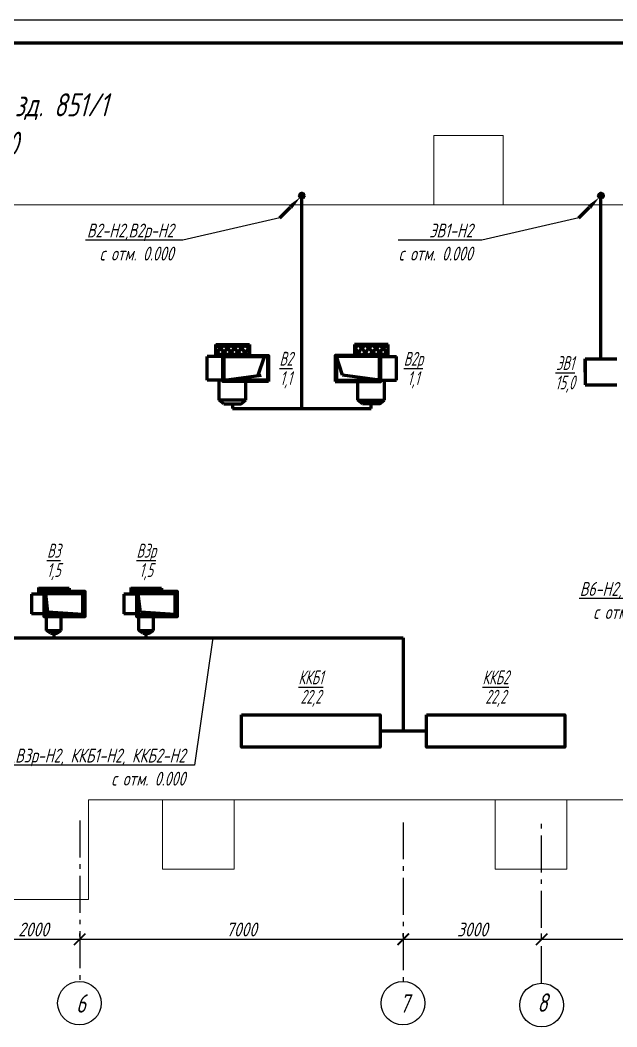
# Model space of a CAD drawing. Header units: millimetres. Extents: x -10490 to 5162, y -5053 to 76.
# Drawn here: x -3996.2 to -3867.1, y -142.1 to 75.9 of the extents above; entities that cross this region are included whole.
import ezdxf
from ezdxf import colors
from ezdxf.entities.mleader import LeaderData, LeaderLine
from ezdxf.math import Vec2, Vec3

# ---------------------------------------------------------------- set-up
doc = ezdxf.new("R2010")
doc.units = ezdxf.units.MM
doc.linetypes.add('gost6', pattern=[12, 8, -1.5, 1, -1.5])
doc.layers.get('Defpoints').update_dxf_attribs({"color": 33})
for name, color, linetype, lineweight in [('КаБель силовой (Вновь)', 1, 'Continuous', 60), ('Линия выноска', 137, 'Continuous', 25), ('Осевая', 4, 'gost6', 25), ('Размерная', 4, 'Continuous', 25), ('Рамка толстая', 7, 'Continuous', 60), ('Рамка тонкая', 5, 'Continuous', 25), ('Строительный', 251, 'Continuous', 13), ('Текст', 2, 'Continuous', 25), ('ЭлектрооБорудование (Вновь)', 160, 'Continuous', 60)]:
    doc.layers.add(name, color=color, linetype=linetype, lineweight=lineweight)
doc.styles.add('gost shx', font='gost.shx', dxfattribs={"oblique": 15})
doc.styles.add('SIMPLEX', font='simplex.shx', dxfattribs={"width": 0.7, "oblique": 15})
doc.styles.add('СИМПЛЕКС', font='simplex.shx', dxfattribs={"width": 0.7, "oblique": 15, "height": 500})
doc.dimstyles.new('ISO-25', dxfattribs={"dimtxt": 3, "dimasz": 2.5, "dimexe": 1.25, "dimexo": 0.625, "dimtad": 1, "dimtxsty": 'gost shx', "dimcen": 2.5, "dimclrt": 2, "dimadec": 0, "dimazin": 0, "dimtfac": 1, "dimtmove": 0, "dimatfit": 3, "dimfxl": 1, "dimarcsym": 0})

# ---------------------------------------------------------------- blocks, each defined once
blk = doc.blocks.new('_ArchTick')
at = {"color": 0, "linetype": 'ByBlock', "const_width": 0.15}
blk.add_lwpolyline([(-0.5, -0.5), (0.5, 0.5)], dxfattribs=at)
blk = doc.blocks.new('*D491')
at = {"layer": 'Defpoints', "color": 0, "lineweight": 30, "transparency": 16777216}
for p in [(-4003.29, -123.16), (-3983.29, -123.16), (-3983.29, -123.16)]:
    blk.add_point(p, dxfattribs=at)
at = {"layer": 'Размерная', "color": 0, "lineweight": -2, "transparency": 16777216}
for p, q in [((-4003.29, -122.54), (-4003.29, -121.91)), ((-3983.29, -122.54), (-3983.29, -121.91)), ((-4003.29, -123.16), (-3983.29, -123.16))]:
    blk.add_line(p, q, dxfattribs=at)
at = {"layer": 'Размерная', "color": 0, "lineweight": -2, "transparency": 16777216, "xscale": 2.5, "yscale": 2.5, "zscale": 2.5, "rotation": 180}
blk.add_blockref('_ArchTick', (-4003.29, -123.16), dxfattribs=at)
at = {"layer": 'Размерная', "color": 0, "lineweight": -2, "transparency": 16777216, "xscale": 2.5, "yscale": 2.5, "zscale": 2.5}
blk.add_blockref('_ArchTick', (-3983.29, -123.16), dxfattribs=at)
at = {"layer": 'Размерная', "color": 2, "transparency": 16777216, "insert": (-3993.29, -121.04), "char_height": 3, "attachment_point": 5, "style": 'gost shx'}
blk.add_mtext('2000', dxfattribs=at)
blk = doc.blocks.new('*D492')
at = {"layer": 'Defpoints', "color": 0, "lineweight": 30, "transparency": 16777216}
for p in [(-3983.29, -123.16), (-3913.29, -123.16), (-3913.29, -123.16)]:
    blk.add_point(p, dxfattribs=at)
at = {"layer": 'Размерная', "color": 0, "lineweight": -2, "transparency": 16777216}
for p, q in [((-3913.29, -122.54), (-3913.29, -121.91)), ((-3983.29, -123.16), (-3913.29, -123.16)), ((-3983.29, -123.79), (-3983.29, -124.41))]:
    blk.add_line(p, q, dxfattribs=at)
at = {"layer": 'Размерная', "color": 0, "lineweight": -2, "transparency": 16777216, "xscale": 2.5, "yscale": 2.5, "zscale": 2.5, "rotation": 180}
blk.add_blockref('_ArchTick', (-3983.29, -123.16), dxfattribs=at)
at = {"layer": 'Размерная', "color": 0, "lineweight": -2, "transparency": 16777216, "xscale": 2.5, "yscale": 2.5, "zscale": 2.5}
blk.add_blockref('_ArchTick', (-3913.29, -123.16), dxfattribs=at)
at = {"layer": 'Размерная', "color": 2, "transparency": 16777216, "insert": (-3948.29, -121.04), "char_height": 3, "attachment_point": 5, "style": 'gost shx'}
blk.add_mtext('7000', dxfattribs=at)
blk = doc.blocks.new('*D493')
at = {"layer": 'Defpoints', "color": 0, "lineweight": 30, "transparency": 16777216}
for p in [(-3913.29, -123.16), (-3883.34, -123.16), (-3883.34, -123.16)]:
    blk.add_point(p, dxfattribs=at)
at = {"layer": 'Размерная', "color": 0, "lineweight": -2, "transparency": 16777216}
for p, q in [((-3913.29, -122.54), (-3913.29, -121.91)), ((-3883.34, -122.54), (-3883.34, -121.91)), ((-3913.29, -123.16), (-3883.34, -123.16))]:
    blk.add_line(p, q, dxfattribs=at)
at = {"layer": 'Размерная', "color": 0, "lineweight": -2, "transparency": 16777216, "xscale": 2.5, "yscale": 2.5, "zscale": 2.5, "rotation": 180}
blk.add_blockref('_ArchTick', (-3913.29, -123.16), dxfattribs=at)
at = {"layer": 'Размерная', "color": 0, "lineweight": -2, "transparency": 16777216, "xscale": 2.5, "yscale": 2.5, "zscale": 2.5}
blk.add_blockref('_ArchTick', (-3883.34, -123.16), dxfattribs=at)
at = {"layer": 'Размерная', "color": 2, "transparency": 16777216, "insert": (-3898.32, -121.04), "char_height": 3, "attachment_point": 5, "style": 'gost shx'}
blk.add_mtext('3000', dxfattribs=at)
blk = doc.blocks.new('*D494')
at = {"layer": 'Defpoints', "color": 0, "lineweight": 30, "transparency": 16777216}
for p in [(-3883.34, -123.16), (-3838.4, -123.16), (-3838.4, -123.16)]:
    blk.add_point(p, dxfattribs=at)
at = {"layer": 'Размерная', "color": 0, "lineweight": -2, "transparency": 16777216}
for p, q in [((-3883.34, -122.54), (-3883.34, -121.91)), ((-3838.4, -122.54), (-3838.4, -121.91)), ((-3883.34, -123.16), (-3838.4, -123.16))]:
    blk.add_line(p, q, dxfattribs=at)
at = {"layer": 'Размерная', "color": 0, "lineweight": -2, "transparency": 16777216, "xscale": 2.5, "yscale": 2.5, "zscale": 2.5, "rotation": 180}
blk.add_blockref('_ArchTick', (-3883.34, -123.16), dxfattribs=at)
at = {"layer": 'Размерная', "color": 0, "lineweight": -2, "transparency": 16777216, "xscale": 2.5, "yscale": 2.5, "zscale": 2.5}
blk.add_blockref('_ArchTick', (-3838.4, -123.16), dxfattribs=at)
at = {"layer": 'Размерная', "color": 2, "transparency": 16777216, "insert": (-3860.87, -121.04), "char_height": 3, "attachment_point": 5, "style": 'gost shx'}
blk.add_mtext('4500', dxfattribs=at)
blk = doc.blocks.new('A$C0CDB385D')
at = {"layer": 'Рамка толстая'}
blk.add_line((589, 415), (20, 415), dxfattribs=at)
at = {"layer": 'Рамка тонкая'}
blk.add_line((594, 420), (0, 420), dxfattribs=at)
blk = doc.blocks.new('_None')

msp = doc.modelspace()

# ---------------------------------------------------------------- hatches: boundary and pattern name
at = {"layer": 'КаБель силовой (Вновь)'}
for points in [[(-3934.72555, 37.85317, 1), (-3935.72555, 37.85317, 1)], [(-3870.01227, 37.85317, 1), (-3871.01227, 37.85317, 1)]]:
    msp.add_hatch(color=256, dxfattribs=at).paths.add_polyline_path(points)
at = {"layer": 'ЭлектрооБорудование (Вновь)', "ltscale": 10}
h = msp.add_hatch(dxfattribs=at)
h.set_pattern_fill('ANSI37', color=256, scale=0.338, angle=180, style=0)
h.set_pattern_definition([(225, (-5122.9502, -1940.8886), (0.75883164, -0.75883164), []), (315, (-5122.9502, -1940.8886), (0.75883164, 0.75883164), [])])
h.paths.add_polyline_path([(-3952.29255, 3.26001), (-3946.58555, 3.26001), (-3946.58555, 5.60001), (-3953.86555, 5.60001), (-3953.86555, 3.00001), (-3952.29255, 3.00001)])
h = msp.add_hatch(dxfattribs=at)
h.set_pattern_fill('ANSI37', color=256, scale=0.338, angle=180, style=0)
h.set_pattern_definition([(225, (-5124.1866, -1940.8886), (0.75883164, -0.75883164), []), (315, (-5124.1866, -1940.8886), (0.75883164, 0.75883164), [])])
h.paths.add_polyline_path([(-3918.15855, 3.26001), (-3923.86555, 3.26001), (-3923.86555, 5.60001), (-3916.58555, 5.60001), (-3916.58555, 3.00001), (-3918.15855, 3.00001)])
h = msp.add_hatch(dxfattribs=at)
h.set_pattern_fill('ANSI37', color=256, scale=0.174828, angle=90, style=0)
h.set_pattern_definition([(135, (-4993.6282, 1355.84867), (-0.39249912, -0.39249912), []), (225, (-4993.6282, 1355.84867), (0.39249912, -0.39249912), [])])
h.paths.add_polyline_path([(-3991.01852, -47.852), (-3985.59042, -47.852), (-3985.59042, -47.1196), (-3992.20197, -47.1196), (-3992.20197, -48.46442), (-3991.01852, -48.46442)])
h = msp.add_hatch(dxfattribs=at)
h.set_pattern_fill('ANSI37', color=256, scale=0.174828, angle=90, style=0)
h.set_pattern_definition([(135, (-4973.6282, 1355.84867), (-0.39249912, -0.39249912), []), (225, (-4973.6282, 1355.84867), (0.39249912, -0.39249912), [])])
h.paths.add_polyline_path([(-3971.01852, -47.852), (-3965.59042, -47.852), (-3965.59042, -47.1196), (-3972.20197, -47.1196), (-3972.20197, -48.46442), (-3971.01852, -48.46442)])

# ---------------------------------------------------------------- linework, layer by layer
at = {"layer": 'КаБель силовой (Вновь)'}
for p, q in [((-3935.22555, -8.25251), (-3935.22555, 37.85317)), ((-3870.51227, 2.54831), (-3870.51227, 37.85317)), ((-3940.01998, 33.05874), (-3937.70043, 35.37829)), ((-3875.30669, 33.05874), (-3872.98714, 35.37829)), ((-3950.22555, -7.25251), (-3950.22555, -8.25251)), ((-3950.22555, -8.25251), (-3920.22555, -8.25251)), ((-3920.22555, -8.25251), (-3920.22555, -7.25251)), ((-4000.00279, -57.8696), (-3913.29156, -57.8696)), ((-3988.8962, -56.8696), (-3988.8962, -57.8696)), ((-3968.8962, -57.8696), (-3968.8962, -56.8696)), ((-3913.29156, -57.8696), (-3913.29156, -78.04683)), ((-3918.29156, -78.04683), (-3908.29156, -78.04683))]:
    msp.add_line(p, q, dxfattribs=at)
for centre in [(-3935.22555, 37.85317), (-3870.51227, 37.85317)]:
    msp.add_circle(centre, 0.5, dxfattribs=at)
for points in [[(-3938.05398, 35.73185), (-3937.34687, 35.02474), (-3935.57911, 37.49961)], [(-3873.34069, 35.73185), (-3872.63359, 35.02474), (-3870.86582, 37.49961)]]:
    msp.add_solid(points, dxfattribs=at)
at = {"layer": 'Осевая'}
for p, q in [((-3983.29156, -97.41938), (-3983.29156, -132.27501)), ((-3913.29156, -97.85018), (-3913.29156, -132.27501)), ((-3883.34351, -132.68743), (-3883.34351, -97.85018))]:
    msp.add_line(p, q, dxfattribs=at)
at = {"layer": 'Рамка тонкая'}
for centre in [(-3983.34351, -136.99317), (-3913.34351, -136.99317), (-3883.34351, -137.40586)]:
    msp.add_circle(centre, 4.71844, dxfattribs=at)
at = {"layer": 'Строительный', "ltscale": 100}
for points in [[(-3891.69156, 35.85317), (-3891.69156, 50.85317), (-3906.69156, 50.85317), (-3906.69156, 35.85317)], [(-4172.69156, 35.85317), (-3833.89156, 35.85317), (-3833.89156, -92.94683), (-3981.39156, -92.94683), (-3981.39156, -114.54645), (-4029.39156, -114.54645), (-4029.39156, -92.94683), (-4172.69156, -92.94683), (-4172.69156, 35.85317)], [(-3949.84156, -92.94683), (-3949.84156, -107.94683), (-3965.34156, -107.94683), (-3965.34156, -92.94683)], [(-3877.89156, -92.94683), (-3877.89156, -107.94683), (-3893.39156, -107.94683), (-3893.39156, -92.94683)]]:
    msp.add_lwpolyline(points, dxfattribs=at)
at = {"layer": 'ЭлектрооБорудование (Вновь)', "ltscale": 10}
for p, q in [((-3953.86555, 3.00001), (-3953.86555, 5.60001)), ((-3953.86555, 5.60001), (-3946.58555, 5.60001)), ((-3946.58555, 5.60001), (-3946.58555, 3.26001)), ((-3916.58555, 5.60001), (-3923.86555, 5.60001)), ((-3923.86555, 5.60001), (-3923.86555, 3.26001)), ((-3916.58555, 3.00001), (-3916.58555, 5.60001)), ((-3952.29255, 3.0012), (-3955.68555, 3.0012)), ((-3955.68555, -2.12199), (-3955.68555, 3.00001)), ((-3952.29255, 3.00001), (-3955.68555, 3.00001)), ((-3952.29255, 3.26001), (-3942.42555, 3.26001)), ((-3944.67159, -1.04583), (-3943.30375, 3.00001)), ((-3918.15855, 3.26001), (-3928.02555, 3.26001)), ((-3926.39772, -1.04583), (-3927.76555, 3.00001)), ((-3918.15855, 3.0012), (-3914.76555, 3.0012)), ((-3918.15855, 3.00001), (-3914.76555, 3.00001)), ((-3914.78361, -2.12191), (-3914.76555, 3.00001)), ((-3873.95205, -0.35339), (-3873.95205, 2.54831)), ((-3873.95205, 2.54831), (-3873.95205, -3.13903)), ((-3873.95205, 2.54831), (-3867.07249, 2.54831)), ((-3952.29255, -2.10637), (-3955.68555, -2.12199)), ((-3952.29255, -2.12199), (-3955.68555, -2.12199)), ((-3953.10455, -6.39999), (-3953.10455, -2.12199)), ((-3952.03255, -2.12199), (-3944.05339, -1.04583)), ((-3918.41855, -2.12199), (-3926.39772, -1.04583)), ((-3918.15855, -2.10637), (-3914.76555, -2.12199)), ((-3918.15855, -2.12199), (-3914.76555, -2.12199)), ((-3917.34655, -6.39999), (-3917.34655, -2.12199)), ((-3947.34655, -6.39999), (-3947.34655, -2.38199)), ((-3923.10455, -6.39999), (-3923.10455, -2.38199)), ((-3873.95205, -3.13903), (-3867.07249, -3.13903)), ((-3952.08701, -7.25251), (-3953.10455, -6.39999)), ((-3947.34655, -6.39999), (-3953.10455, -6.39999)), ((-3948.36409, -7.25251), (-3947.34655, -6.39999)), ((-3922.08701, -7.25251), (-3923.10455, -6.39999)), ((-3923.10455, -6.39999), (-3917.34655, -6.39999)), ((-3918.36409, -7.25251), (-3917.34655, -6.39999)), ((-3952.08701, -7.25251), (-3948.36409, -7.25251)), ((-3918.36409, -7.25251), (-3922.08701, -7.25251)), ((-3992.20197, -47.1196), (-3992.20197, -48.46442)), ((-3992.20197, -47.1196), (-3985.59042, -47.1196)), ((-3985.59042, -47.1196), (-3985.59042, -48.19546)), ((-3972.20197, -47.1196), (-3972.20197, -48.46442)), ((-3972.20197, -47.1196), (-3965.59042, -47.1196)), ((-3965.59042, -47.1196), (-3965.59042, -48.19546)), ((-3991.01852, -48.46442), (-3993.72835, -48.46442)), ((-3993.72835, -48.46442), (-3993.72835, -52.70063)), ((-3990.15977, -52.333), (-3990.61852, -48.3434)), ((-3971.01852, -48.46442), (-3973.72835, -48.46442)), ((-3973.72835, -48.46442), (-3973.72835, -52.70063)), ((-3970.15977, -52.333), (-3970.61852, -48.3434)), ((-3991.01852, -52.70063), (-3993.72835, -52.70063)), ((-3990.49744, -56.27926), (-3990.49744, -53.26842)), ((-3982.61852, -52.8434), (-3990.15977, -52.333)), ((-3987.29495, -56.27926), (-3987.29495, -53.26842)), ((-3971.01852, -52.70063), (-3973.72835, -52.70063)), ((-3970.49744, -56.27926), (-3970.49744, -53.26842)), ((-3962.61852, -52.8434), (-3970.15977, -52.333)), ((-3967.29495, -56.27926), (-3967.29495, -53.26842)), ((-3989.62474, -56.8696), (-3990.49744, -56.27926)), ((-3990.49744, -56.27926), (-3987.29495, -56.27926)), ((-3988.16765, -56.8696), (-3987.29495, -56.27926)), ((-3969.62474, -56.8696), (-3970.49744, -56.27926)), ((-3970.49744, -56.27926), (-3967.29495, -56.27926)), ((-3968.16765, -56.8696), (-3967.29495, -56.27926)), ((-3988.16765, -56.8696), (-3989.62474, -56.8696)), ((-3989.62474, -56.8696), (-3988.16765, -56.8696)), ((-3968.16765, -56.8696), (-3969.62474, -56.8696)), ((-3969.62474, -56.8696), (-3968.16765, -56.8696))]:
    msp.add_line(p, q, dxfattribs=at)
for points in [[(-3942.42555, -2.38199), (-3952.29255, -2.38199), (-3952.29255, 3.26001), (-3942.42555, 3.26001)], [(-3942.68555, -2.12199), (-3952.03255, -2.12199), (-3952.03255, 3.00001), (-3942.68555, 3.00001)], [(-3928.02555, -2.38199), (-3918.15855, -2.38199), (-3918.15855, 3.26001), (-3928.02555, 3.26001)], [(-3927.76555, -2.12199), (-3918.41855, -2.12199), (-3918.41855, 3.00001), (-3927.76555, 3.00001)], [(-3991.01852, -47.852), (-3991.01852, -53.26842), (-3982.10864, -53.26842), (-3982.10864, -47.852)], [(-3971.01852, -47.852), (-3971.01852, -53.26842), (-3962.10864, -53.26842), (-3962.10864, -47.852)], [(-3990.61852, -48.3434), (-3990.61852, -52.8434), (-3982.61852, -52.8434), (-3982.61852, -48.3434)], [(-3970.61852, -48.3434), (-3970.61852, -52.8434), (-3962.61852, -52.8434), (-3962.61852, -48.3434)], [(-3948.29156, -74.54683), (-3918.29156, -74.54683), (-3918.29156, -81.54683), (-3948.29156, -81.54683)], [(-3908.29156, -74.54683), (-3878.29156, -74.54683), (-3878.29156, -81.54683), (-3908.29156, -81.54683)]]:
    msp.add_lwpolyline(points, close=True, dxfattribs=at)

# ---------------------------------------------------------------- block references
msp.add_blockref('A$C0CDB385D', (-4252.0436, -344.14684))

# ---------------------------------------------------------------- texts
at = {"layer": 'Текст', "style": 'SIMPLEX', "oblique": 15, "width": 0.7}
for s, p in [('6', (-3984.07626, -139.04695)), ('7', (-3914.07626, -139.04695))]:
    msp.add_text(s, height=4, dxfattribs=at).set_placement(p)
at = {"layer": 'Текст', "attachment_point": 5, "style": 'SIMPLEX'}
for s, insert, char_height, width in [('План кровли зд. 851/1 \\PМ1:100', (-4003.29156, 53.35317), 5, 338.8), ('\\A1;{\\W0.6;\\SВ2/1,1;}', (-3938.65404, 0.43901), 3, 5.6507904), ('\\A1;{\\W0.6;\\SВ2р/1,1;}', (-3911.10044, 0.4261), 3, 5.6507904), ('\\A1;{\\W0.6;\\SЭВ1/15,0;}', (-3878.26268, -0.49445), 3, 5.6507904), ('\\A1;{\\W0.6;\\SВ3/1,5;}', (-3988.8962, -41.1152), 3, 5.6507904), ('\\A1;{\\W0.6;\\SВ3р/1,5;}', (-3968.8962, -41.1152), 3, 5.6507904), ('\\A1;{\\W0.6;\\SККБ1/22,2;}', (-3933.29156, -68.54243), 3, 5.6507904), ('\\A1;{\\W0.6;\\SККБ2/22,2;}', (-3893.29156, -68.54243), 3, 5.6507904), ('8', (-3883.1845, -136.86472), 4, 59)]:
    msp.add_mtext(s, dxfattribs=dict(at, insert=insert, char_height=char_height, width=width))

# ---------------------------------------------------------------- dimensions: what is measured, and where the dimension line sits
at = {"layer": 'Размерная'}
for base, p1, p2, picture, middle in [((-3983.29156, -123.16056), (-4003.29156, -123.16056), (-3983.29156, -123.16056), '*D491', (-3993.29156, -121.03556)), ((-3913.29156, -123.16056), (-3983.29156, -123.16056), (-3913.29156, -123.16056), '*D492', (-3948.29156, -121.03556)), ((-3883.343512, -123.160564), (-3913.291556, -123.160564), (-3883.343512, -123.160564), '*D493', (-3898.317534, -121.035564)), ((-3838.39547, -123.16056), (-3883.34351, -123.16056), (-3838.39547, -123.16056), '*D494', (-3860.86949, -121.03556))]:
    dim = msp.add_linear_dim(base=base, p1=p1, p2=p2, dimstyle='ISO-25', override={"dimlfac": 100, "dimrnd": 500, "dimblk1": 'ArchTick', "dimblk2": 'ArchTick', "dimsah": 1}, dxfattribs=at)
    dim.commit()
    dim.dimension.update_dxf_attribs({"geometry": picture, "text_midpoint": middle})

# ---------------------------------------------------------------- leaders
at = {"layer": 'Линия выноска'}
ml = msp.add_multileader_mtext('Standard', dxfattribs=at)
ml.set_content('В2-Н2,В2р-Н2\\Pс отм. 0.000', color=2, style='СИМПЛЕКС')
ml.set_leader_properties()
ml.set_arrow_properties(name='NONE')
ml.build(insert=Vec2(0, 0))
ml.multileader.update_dxf_attribs({"text_left_attachment_type": 6, "text_right_attachment_type": 6, "dogleg_length": 0, "arrow_head_size": 2})
ctx = ml.context
ctx.base_point, ctx.char_height, ctx.arrow_head_size, ctx.plane_origin = Vec3(-3989.42591, 28.20028), 3, 2, Vec3(-3986.43952, -5.9892)
ctx.left_attachment, ctx.right_attachment, ctx.text_align_type = 6, 6, 2
notes = []
notes.append((ctx, [(1, (1, 1, 0), (-3960.97517, 28.20028), (-1, 0), 0, [(0, [(-3940.01998, 33.05874)], 0, [])])]))
ctx.mtext.insert, ctx.mtext.alignment, ctx.mtext.flow_direction = Vec3(-3962.97517, 31.80028), 3, 5
ml = msp.add_multileader_mtext('Standard', dxfattribs=at)
ml.set_content('ЭВ1-Н2\\Pс отм. 0.000', color=2, style='СИМПЛЕКС')
ml.set_leader_properties()
ml.set_arrow_properties(name='NONE')
ml.build(insert=Vec2(0, 0))
ml.multileader.update_dxf_attribs({"text_left_attachment_type": 6, "text_right_attachment_type": 6, "dogleg_length": 0, "arrow_head_size": 2})
ctx = ml.context
ctx.base_point, ctx.char_height, ctx.arrow_head_size, ctx.plane_origin = Vec3(-3922.09779, 28.20028), 3, 2, Vec3(-3921.72624, -5.9892)
ctx.left_attachment, ctx.right_attachment, ctx.text_align_type = 6, 6, 2
notes.append((ctx, [(1, (1, 1, 0), (-3896.26189, 28.20028), (-1, 0), 0, [(0, [(-3875.30669, 33.05874)], 0, [])])]))
ctx.mtext.insert, ctx.mtext.alignment, ctx.mtext.flow_direction = Vec3(-3898.26189, 31.80028), 3, 5
ml = msp.add_multileader_mtext('Standard', dxfattribs=at)
ml.set_content('В6-Н2,В6р-Н2\\Pс отм. 0.000', color=2, style='СИМПЛЕКС')
ml.set_leader_properties()
ml.set_arrow_properties(name='NONE')
ml.build(insert=Vec2(0, 0))
ml.multileader.update_dxf_attribs({"text_left_attachment_type": 6, "text_right_attachment_type": 6, "dogleg_length": 0, "arrow_head_size": 2})
ctx = ml.context
ctx.base_point, ctx.char_height, ctx.arrow_head_size, ctx.plane_origin = Vec3(-3882.61127, -49.40823), 3, 2, Vec3(-3879.62488, -83.59771)
ctx.left_attachment, ctx.right_attachment, ctx.text_align_type = 6, 6, 2
notes.append((ctx, [(1, (1, 1, 0), (-3854.16053, -49.40823), (-1, 0), 0, [(0, [(-3836.68598, -39.6449)], 0, [])])]))
ctx.mtext.insert, ctx.mtext.alignment, ctx.mtext.flow_direction = Vec3(-3856.16053, -45.80823), 3, 5
ml = msp.add_multileader_mtext('Standard', dxfattribs=at)
ml.set_content('В3-Н2,В3р-Н2, ККБ1-Н2, ККБ2-Н2\\Pс отм. 0.000', color=2, style='СИМПЛЕКС')
ml.set_leader_properties()
ml.set_arrow_properties(name='NONE')
ml.build(insert=Vec2(0, 0))
ml.multileader.update_dxf_attribs({"text_left_attachment_type": 6, "text_right_attachment_type": 6, "dogleg_length": 0, "arrow_head_size": 2})
ctx = ml.context
ctx.base_point, ctx.char_height, ctx.arrow_head_size, ctx.plane_origin = Vec3(-4022.0911, -85.48518), 3, 2, Vec3(-3983.90471, -119.67466)
ctx.left_attachment, ctx.right_attachment, ctx.text_align_type = 6, 6, 2
notes.append((ctx, [(1, (1, 1, 0), (-3958.44036, -85.48518), (-1, 0), 0, [(0, [(-3954.497, -57.8696)], 0, [])])]))
ctx.mtext.insert, ctx.mtext.alignment, ctx.mtext.flow_direction = Vec3(-3960.44036, -81.88518), 3, 5
for ctx, leaders in notes:
    for number, flags, end, landing, length, lines in leaders:
        leader = LeaderData()
        leader.index, (leader.has_last_leader_line, leader.has_dogleg_vector, leader.attachment_direction) = number, flags
        leader.last_leader_point, leader.dogleg_vector, leader.dogleg_length = Vec3(end), Vec3(landing), length
        for number, points, colour, breaks in lines:
            line = LeaderLine()
            line.index, line.vertices, line.color, line.breaks = number, Vec3.list(points), colors.encode_raw_color(colour), breaks
            leader.lines.append(line)
        ctx.leaders.append(leader)

doc.saveas('drawing.dxf')
